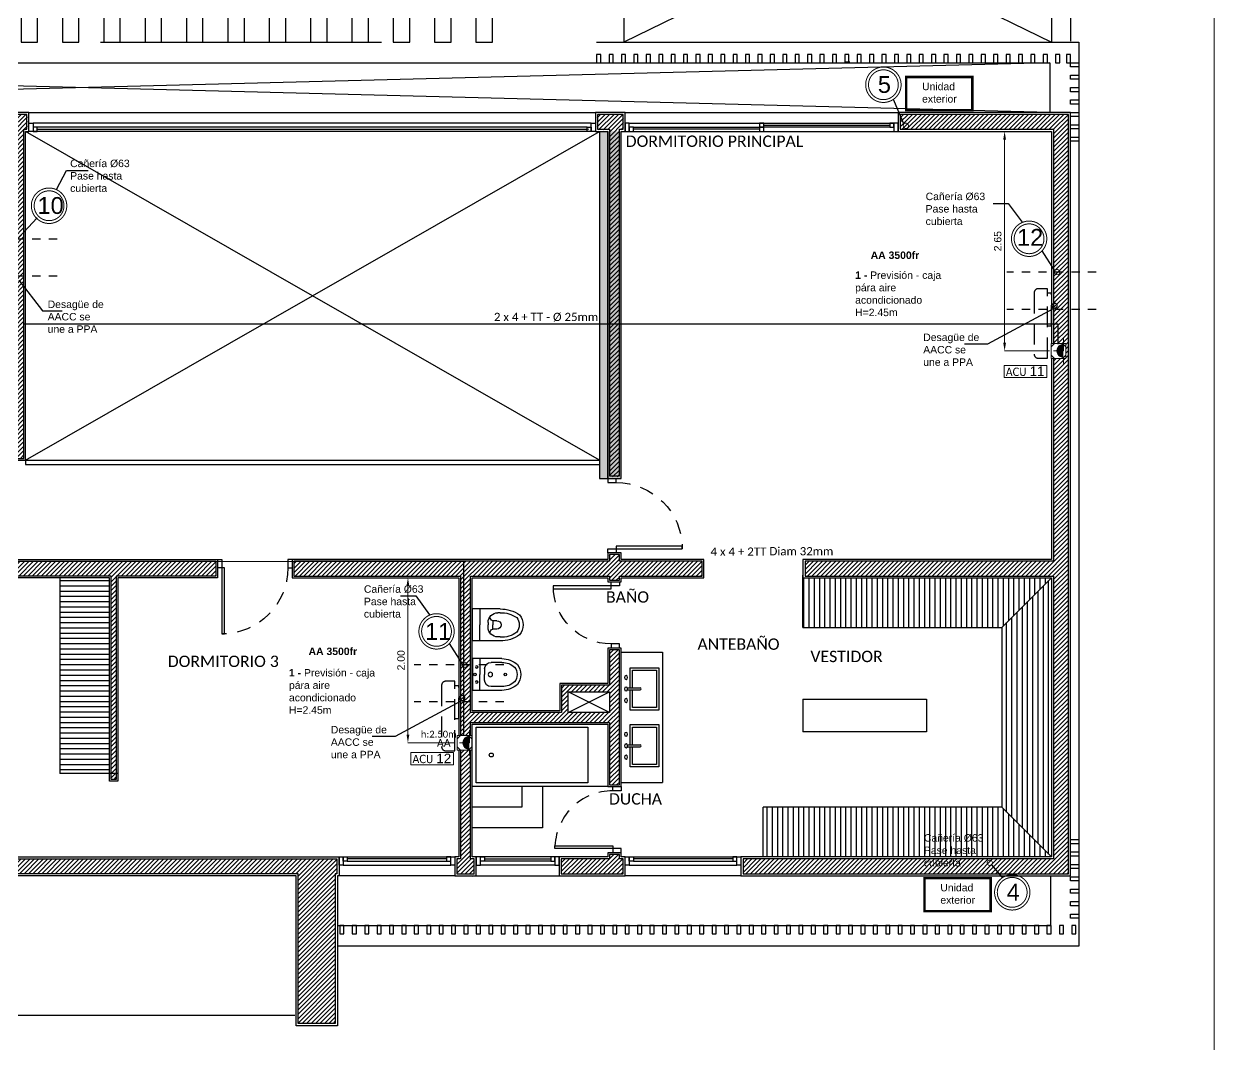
# Model space of a CAD drawing. Header units: millimetres. Extents: x 430 to 1353, y -204 to 152.
# Drawn here: x 699.71 to 714.1, y 54.38 to 66.71 of the extents above; entities that cross this region are included whole.
import ezdxf
from ezdxf.enums import TextEntityAlignment as Align

# ---------------------------------------------------------------- set-up
doc = ezdxf.new("R2010")
doc.units = ezdxf.units.MM
for name, pattern in [('DASHED', [0.3, 0.17, -0.13]), ('DASHED2', [0.375, 0.25, -0.125]), ('HIDDENX3', [0.15, 0.1, -0.05])]:
    doc.linetypes.add(name, pattern=pattern)
doc.layers.get('0').update_dxf_attribs({"color": 250})
doc.layers.get('Defpoints').update_dxf_attribs({"color": 252})
for name, color, linetype in [('AC', 252, 'DASHED2'), ('AR - Carpinteria', 252, 'Continuous'), ('AR - Equipamiento Fijo', 252, 'Continuous'), ('AR - Ht', 252, 'Continuous'), ('AR - Proyeccion', 252, 'DASHED'), ('AR - Vista 05', 252, 'Continuous'), ('AR - Vista 1', 252, 'Continuous'), ('AR - Vista 4', 252, 'Continuous'), ('AR_Vista 1', 252, 'Continuous'), ('ER-AA', 252, 'HIDDENX3'), ('I_AACC alimentaciòn', 252, 'Continuous'), ('IS - SECUNDARIO', 252, 'Continuous'), ('ND- ESPACIOS', 253, 'Continuous')]:
    doc.layers.add(name, color=color, linetype=linetype)
for name, color, linetype, lineweight in [('ND-Cotas', 252, 'Continuous', 9), ('ND-GLOBAL_Notas', 252, 'Continuous', 9), ('ND-texto', 251, 'Continuous', 15), ('ND-Texto2', 252, 'Continuous', 9), ('ND-TUE_Boca', 5, 'Continuous', 9), ('ND-TUE_cableado', 10, 'Continuous', 30), ('ND-TUE_Num', 163, 'Continuous', 9), ('T-COTAS', 252, 'Continuous', 9)]:
    doc.layers.add(name, color=color, linetype=linetype, lineweight=lineweight)
doc.styles.add('1', font='arial.ttf')
doc.styles.add('1.50 txt especificaciones', font='tahoma.ttf', dxfattribs={"height": 0.075})
doc.styles.add('ARIAL 1 100', font='arial.ttf', dxfattribs={"height": 0.15})
doc.styles.add('Cota General 1 50', font='arial.ttf')
doc.styles.add('MtXpl_Calibri', font='calibri.ttf')
doc.styles.get("Standard").update_dxf_attribs({"font": 'arial.ttf'})
doc.dimstyles.new('Copia de Cota General 1 50 ND', dxfattribs={"dimtxt": 0.09, "dimasz": 0.1, "dimexe": 0, "dimexo": 0.05, "dimgap": 0.0375, "dimtad": 1, "dimzin": 0, "dimdsep": 46, "dimtxsty": 'Cota General 1 50', "dimcen": 0.225, "dimdle": 0.1, "dimclrd": 256, "dimclre": 256, "dimclrt": 1, "dimadec": 0, "dimazin": 0, "dimtfac": 1, "dimtix": 1, "dimtmove": 2, "dimatfit": 3, "dimfxl": 1, "dimtolj": 1, "dimtzin": 0, "dimlwd": -1, "dimlwe": -1, "dimarcsym": 0})

# ---------------------------------------------------------------- blocks, each defined once
blk = doc.blocks.new('Caja estanca 10x10')
blk.add_wipeout([(-0.069, 0.069), (0.068, 0.069), (0.068, -0.068), (-0.069, -0.068)])
for p, q in [((-0.038, 0.069), (-0.069, 0.038)), ((0.037, 0.069), (0.068, 0.038)), ((-0.038, -0.068), (-0.069, -0.037)), ((0.037, -0.068), (0.068, -0.037))]:
    blk.add_line(p, q)
blk.add_lwpolyline([(-0.069, 0.069), (0.068, 0.069), (0.068, -0.068), (-0.069, -0.068)], close=True)
blk = doc.blocks.new('Toma_20_TUE')
h = blk.add_hatch(color=256)
h.dxf.hatch_style = 1
h.paths.add_polyline_path([(0, 0.109), (0, 0.03), (-0.079, 0.03, -0.414214)])
h = blk.add_hatch(color=256)
h.dxf.hatch_style = 1
h.paths.add_polyline_path([(0, 0.109), (0, 0.03), (0.079, 0.03, 0.414214)])
for p, q in [((0, 0.03), (0, 0.15)), ((-0.079, 0.03), (-0.153, 0.03)), ((0, 0.03), (0.155, 0.03))]:
    blk.add_line(p, q)
blk.add_arc((0, 0.03), 0.0794, 360, 180)
blk = doc.blocks.new('bacha')
for p, q in [((519.809, 72.68), (519.809, 72.832)), ((519.833, 72.68), (519.833, 72.832))]:
    blk.add_line(p, q)
for points in [[(519.809, 72.711), (519.565, 72.711), (519.565, 73.058), (520.076, 73.058), (520.076, 72.711), (519.833, 72.711)], [(519.809, 72.741), (519.595, 72.741), (519.595, 73.028), (520.046, 73.028), (520.046, 72.741), (519.833, 72.741)]]:
    blk.add_lwpolyline(points)
blk.add_arc((519.821, 72.831), 0.0121, 5.5464, 174.4536)
at = {"extrusion": (0, 0, -1)}
for centre in [(519.683, 72.661), (519.821, 72.661), (519.959, 72.661)]:
    blk.add_ellipse(centre, major_axis=(0.0235, 0), ratio=0.85, start_param=3.141593, end_param=9.424778, dxfattribs=at)
blk = doc.blocks.new('INOD3-VS')
for p, q in [((-0.19, 0), (0.19, 0)), ((-0.19, -0.334), (-0.19, 0)), ((0.19, -0.334), (0.19, 0)), ((-0.19, -0.09), (0, -0.09)), ((0.19, -0.09), (0, -0.09)), ((-0.05, -0.297), (-0.05, -0.247)), ((-0.05, -0.247), (0, -0.247)), ((-0.028, -0.19), (0, -0.19)), ((0.028, -0.19), (0, -0.19)), ((0.05, -0.247), (0, -0.247)), ((0.05, -0.297), (0.05, -0.247)), ((-0.145, -0.334), (-0.145, -0.307)), ((0.145, -0.334), (0.145, -0.307))]:
    blk.add_line(p, q)
for centre, radius, start, end in [((-0.028, -0.307), 0.117, 90, 180), ((-0.095, -0.259), 0.0464, 14.8851, 92.9268), ((0.028, -0.307), 0.117, 0, 90), ((0.095, -0.259), 0.0464, 87.0732, 165.1149), ((0.195, -0.344), 0.385, 178.5208, 215.4085), ((0.198, -0.345), 0.343, 178.2465, 213.5506), ((0, -0.297), 0.05, 180, 270), ((0, -0.297), 0.05, 270, 0), ((-0.127, -0.365), 0.274, 321.8101, 6.3928), ((-0.192, -0.345), 0.383, 324.4734, 1.5973), ((0, -0.419), 0.19, 231.2469, 270), ((0, -0.419), 0.145, 232.619, 270), ((0, -0.419), 0.145, 270, 307.381), ((0, -0.419), 0.19, 270, 308.7531)]:
    blk.add_arc(centre, radius, start, end)
blk = doc.blocks.new('*U492')
blk.add_lwpolyline([(0.05, 0.1), (0.05, 0.8), (0.083, 0.8), (0.083, 0.1)], close=True)
for points in [[(0, 0), (0.05, 0), (0.05, 0.1), (0, 0.1)], [(0.8, 0), (0.75, 0), (0.75, 0.1), (0.8, 0.1)]]:
    blk.add_lwpolyline(points)
at = {"color": 8, "linetype": 'DASHED'}
blk.add_arc((0.05, 0.1), 0.7, 360, 90, dxfattribs=at)
blk = doc.blocks.new('BIDE2-VS')
for p, q in [((-0.19, 0), (0.19, 0)), ((-0.19, -0.354), (-0.19, 0)), ((0.19, -0.354), (0.19, 0)), ((-0.19, -0.09), (0, -0.09)), ((0.19, -0.09), (0, -0.09)), ((-0.145, -0.354), (-0.145, -0.224)), ((-0.067, -0.146), (0, -0.146)), ((0.067, -0.146), (0, -0.146)), ((0.145, -0.354), (0.145, -0.224)), ((-0.145, -0.354), (-0.145, -0.327))]:
    blk.add_line(p, q)
for centre, radius in [((-0.09, -0.052), 0.015), ((0.09, -0.052), 0.015), ((0, -0.215), 0.026)]:
    blk.add_circle(centre, radius)
for centre, radius, start, end in [((0, -0.03), 0.015, 90, 270), ((0, -0.03), 0.015, 270, 90), ((-0.067, -0.224), 0.0781, 90, 180), ((0.067, -0.224), 0.0781, 0, 90), ((0.084, -0.354), 0.274, 180, 222.2256), ((0.084, -0.354), 0.229, 180, 221.3159), ((0, -0.393), 0.015, 90, 270), ((0, -0.393), 0.015, 270, 90), ((-0.084, -0.354), 0.229, 318.6841, 0), ((-0.084, -0.354), 0.274, 317.7744, 0), ((0, -0.39), 0.19, 231.2469, 270), ((0, -0.39), 0.145, 232.619, 270), ((0, -0.39), 0.145, 270, 307.381), ((0, -0.39), 0.19, 270, 308.7531)]:
    blk.add_arc(centre, radius, start, end)
blk = doc.blocks.new('*U491')
blk.add_lwpolyline([(0.05, 0.1), (0.05, 0.9), (0.083, 0.9), (0.083, 0.1)], close=True)
for points in [[(0, 0), (0.05, 0), (0.05, 0.1), (0, 0.1)], [(0.9, 0), (0.85, 0), (0.85, 0.1), (0.9, 0.1)]]:
    blk.add_lwpolyline(points)
at = {"color": 8, "linetype": 'DASHED'}
blk.add_arc((0.05, 0.1), 0.8, 360, 90, dxfattribs=at)
blk = doc.blocks.new('*U295')
at = {"color": 8}
blk.add_line((1.3, 0.025), (0.1, 0.025), dxfattribs=at)
at = {"layer": 'AR - Carpinteria'}
for p, q in [((0.05, 0.1), (1.35, 0.1)), ((0.05, 0), (1.35, 0)), ((0.1, 0.05), (1.3, 0.05))]:
    blk.add_line(p, q, dxfattribs=at)
for points in [[(0, 0), (0.05, 0), (0.05, 0.1), (0, 0.1)], [(0.05, 0), (0.1, 0), (0.1, 0.05), (0.05, 0.05)], [(1.35, 0), (1.3, 0), (1.3, 0.05), (1.35, 0.05)], [(1.35, 0), (1.4, 0), (1.4, 0.1), (1.35, 0.1)]]:
    blk.add_lwpolyline(points, close=True, dxfattribs=at)
blk = doc.blocks.new('*U494')
at = {"color": 8}
for p, q in [((1.625, 0.025), (0.1, 0.025)), ((1.675, 0.075), (3.2, 0.075))]:
    blk.add_line(p, q, dxfattribs=at)
at = {"layer": 'AR - Carpinteria'}
for p, q in [((0.05, 0.1), (3.25, 0.1)), ((0.05, 0), (3.25, 0)), ((0.1, 0.05), (1.625, 0.05)), ((3.2, 0.05), (1.675, 0.05))]:
    blk.add_line(p, q, dxfattribs=at)
for points in [[(0, 0), (0.05, 0), (0.05, 0.1), (0, 0.1)], [(0.05, 0), (0.1, 0), (0.1, 0.05), (0.05, 0.05)], [(1.675, 0.1), (1.625, 0.1), (1.625, 0.05), (1.675, 0.05)], [(1.625, 0), (1.675, 0), (1.675, 0.05), (1.625, 0.05)], [(3.25, 0.1), (3.2, 0.1), (3.2, 0.05), (3.25, 0.05)], [(3.25, 0), (3.3, 0), (3.3, 0.1), (3.25, 0.1)]]:
    blk.add_lwpolyline(points, close=True, dxfattribs=at)
blk = doc.blocks.new('*U496')
at = {"color": 8}
blk.add_line((0.9, 0.025), (0.1, 0.025), dxfattribs=at)
at = {"layer": 'AR - Carpinteria'}
for p, q in [((0.05, 0.1), (0.95, 0.1)), ((0.05, 0), (0.95, 0)), ((0.1, 0.05), (0.9, 0.05))]:
    blk.add_line(p, q, dxfattribs=at)
for points in [[(0, 0), (0.05, 0), (0.05, 0.1), (0, 0.1)], [(0.05, 0), (0.1, 0), (0.1, 0.05), (0.05, 0.05)], [(0.95, 0), (0.9, 0), (0.9, 0.05), (0.95, 0.05)], [(0.95, 0), (1, 0), (1, 0.1), (0.95, 0.1)]]:
    blk.add_lwpolyline(points, close=True, dxfattribs=at)
blk = doc.blocks.new('planta alta')
at = {"layer": 'AR - Equipamiento Fijo', "transparency": 33554585}
h = blk.add_hatch(dxfattribs=at)
h.set_pattern_fill('ANSI31', color=256, scale=0.02, angle=315)
h.set_pattern_definition([(0, (-553.808214, -51.777135), (1e-17, 0.0635), [])])
h.paths.add_polyline_path([(10.52, 10.805), (9.92, 10.805), (9.92, 7.43), (10.52, 7.43)])
h.paths.add_polyline_path([(12.01, 10.805), (11.41, 10.805), (11.41, 8.44), (12.01, 8.44)])
at = {"layer": 'AR - Equipamiento Fijo', "linetype": 'ByBlock', "transparency": 33554585}
h = blk.add_hatch(dxfattribs=at)
h.set_pattern_fill('ANSI31,_O', color=256, scale=0.02, angle=45)
h.set_pattern_definition([(90, (-553.808214, -51.777135), (-0.0635, 0), [])])
h.paths.add_polyline_path([(22.8, 10.205), (23.4, 10.805), (20.395, 10.805), (20.395, 10.205)])
h.paths.add_polyline_path([(19.915, 8.03), (19.915, 7.44), (23.4, 7.43), (22.8, 8.03)])
h = blk.add_hatch(dxfattribs=at)
h.set_pattern_fill('ANSI31,_O', color=256, scale=0.02, angle=45)
h.set_pattern_definition([(90, (-643.2418, -51.777135), (-0.0635, 0), [])])
h.paths.add_polyline_path([(23.4, 10.805), (22.8, 10.205), (22.8, 8.03), (23.4, 7.43)])
at = {"layer": 'AR - Ht', "transparency": 33554511}
h = blk.add_hatch(color=256, dxfattribs=at)
h.dxf.hatch_style = 1
h.paths.add_polyline_path([(18.195, 15.97), (18.195, 16.2), (17.935, 16.2), (17.935, 15.97), (17.935, 12.005), (18.035, 12.005), (18.195, 12.005)])
at = {"layer": 'AR - Carpinteria'}
for p, q in [((11.035, 16.43), (17.895, 16.43)), ((18.24, 16.43), (21.545, 16.43)), ((17.835, 16.3), (11.085, 16.3)), ((17.835, 16.2), (11.095, 16.2)), ((17.785, 16.25), (11.135, 16.25)), ((18.055, 9.175), (17.555, 9.425)), ((17.555, 9.175), (18.055, 9.425)), ((16.185, 7.2), (14.765, 7.2)), ((16.445, 7.2), (17.445, 7.2)), ((19.645, 7.2), (18.245, 7.2))]:
    blk.add_line(p, q, dxfattribs=at)
for points in [[(11.085, 16.2), (11.035, 16.2), (11.035, 16.3), (11.085, 16.3)], [(17.885, 16.2), (17.835, 16.2), (17.835, 16.3), (17.885, 16.3)], [(11.085, 16.2), (11.135, 16.2), (11.135, 16.25), (11.085, 16.25)], [(17.835, 16.2), (17.785, 16.2), (17.785, 16.25), (17.835, 16.25)]]:
    blk.add_lwpolyline(points, close=True, dxfattribs=at)
at = {"layer": 'AR - Equipamiento Fijo'}
for p, q in [((11.41, 10.805), (11.41, 8.44)), ((18.195, 9.905), (18.695, 9.905)), ((18.695, 9.905), (18.695, 8.33)), ((12.11, 8.44), (11.41, 8.44)), ((18.195, 8.33), (18.695, 8.33))]:
    blk.add_line(p, q, dxfattribs=at)
at = {"layer": 'AR - Equipamiento Fijo', "linetype": 'ByBlock'}
for p, q in [((20.395, 10.205), (20.395, 10.835)), ((22.8, 10.205), (23.4, 10.805)), ((19.915, 7.43), (19.915, 8.03)), ((22.8, 8.03), (23.4, 7.43))]:
    blk.add_line(p, q, dxfattribs=at)
at = {"layer": 'AR - Equipamiento Fijo', "linetype": 'ByBlock', "transparency": 33554585}
blk.add_line((20.395, 9.335), (20.395, 8.94), dxfattribs=at)
at = {"layer": 'AR - Equipamiento Fijo', "linetype": 'ByBlock'}
blk.add_lwpolyline([(20.395, 10.205), (22.8, 10.205), (22.8, 8.03), (19.915, 8.03)], dxfattribs=at)
at = {"layer": 'AR - Equipamiento Fijo', "linetype": 'ByBlock', "transparency": 33554585}
blk.add_lwpolyline([(20.395, 9.335), (21.89, 9.335), (21.89, 8.94), (20.395, 8.94)], dxfattribs=at)
at = {"layer": 'AR - Equipamiento Fijo'}
blk.add_circle((16.626, 8.662), 0.0237, dxfattribs=at)
at = {"layer": 'AR - Proyeccion', "ltscale": 20}
blk.add_lwpolyline([(14.25, 5.515), (-0.1, 5.515), (-0.1, 17.28), (23.73, 17.28), (23.73, 6.35), (14.765, 6.35)], dxfattribs=at)
at = {"layer": 'AR - Vista 05'}
for p, q in [((12.11, 10.805), (12.11, 8.44)), ((18.035, 8.28), (16.395, 8.28))]:
    blk.add_line(p, q, dxfattribs=at)
for points in [[(10.995, 16.2), (11.035, 16.2), (11.035, 16.43), (10.78, 16.43), (10.78, 16.2), (10.835, 16.2), (10.835, 12.445), (8.29, 12.445), (8.29, 12.225), (10.995, 12.225)], [(20.395, 10.805), (23.4, 10.805), (23.4, 7.43), (19.645, 7.43), (19.645, 7.2), (23.63, 7.2), (23.63, 16.43), (21.545, 16.43), (21.545, 16.2), (23.4, 16.2), (23.4, 11.025), (20.395, 11.025)], [(16.445, 8.997), (17.795, 8.997), (17.795, 8.327), (16.445, 8.327)], [(17.445, 7.2), (18.245, 7.2), (18.245, 7.43), (18.195, 7.43), (18.195, 7.48), (18.035, 7.48), (18.035, 7.43), (17.445, 7.43)]]:
    blk.add_lwpolyline(points, close=True, dxfattribs=at)
for points in [[(18.195, 12.111), (18.195, 16.2), (18.245, 16.2), (18.245, 16.43), (17.885, 16.43), (17.885, 16.2), (18.035, 16.2), (18.035, 12.005), (18.195, 12.005), (18.195, 12.115)], [(18.195, 11.025), (18.195, 11.105), (18.035, 11.105), (18.035, 11.025), (14.217, 11.025), (14.217, 10.805), (16.235, 10.805), (16.235, 7.43), (16.185, 7.43), (16.185, 7.2), (16.445, 7.2), (16.445, 7.43), (16.395, 7.43), (16.395, 9.035), (18.035, 9.035), (18.035, 8.28), (18.195, 8.28), (18.195, 9.955), (18.035, 9.955), (18.035, 9.525), (17.454, 9.525), (17.454, 9.195), (16.395, 9.195), (16.395, 10.805), (18.035, 10.805), (18.035, 10.755), (18.195, 10.755), (18.195, 10.805), (19.195, 10.805), (19.195, 11.025), (18.195, 11.025)], [(14.265, 7.2), (9.7, 7.2), (9.7, 7.43), (9.76, 7.43), (9.76, 11.025), (11.378, 11.025), (13.317, 11.025), (13.317, 10.805), (12.11, 10.805), (12.11, 8.347), (12.01, 8.347), (12.01, 10.805), (10.588, 10.805), (9.92, 10.805), (9.92, 7.43), (14.785, 7.43), (14.785, 7.2), (14.765, 7.2), (14.765, 5.39), (14.265, 5.39), (14.265, 7.2)], [(16.995, 8.28), (16.995, 8.03), (16.395, 8.03)], [(17.245, 8.28), (17.245, 7.78), (16.395, 7.78)]]:
    blk.add_lwpolyline(points, dxfattribs=at)
at = {"layer": 'AR - Vista 1'}
for p, q in [((18.23, 19.8), (18.23, 17.28)), ((19.15, 17.13), (19.1, 17.13)), ((19.1, 17.13), (19.1, 17.03)), ((19.15, 17.03), (19.15, 17.13)), ((20.95, 17.13), (20.9, 17.13)), ((20.9, 17.13), (20.9, 17.03)), ((20.95, 17.03), (20.95, 17.13)), ((22.75, 17.13), (22.7, 17.13)), ((22.7, 17.13), (22.7, 17.03)), ((22.75, 17.03), (22.75, 17.13)), ((23.05, 17.13), (23, 17.13)), ((23, 17.13), (23, 17.03)), ((23.05, 17.03), (23.05, 17.13)), ((23.58, 17.13), (23.58, 17.03)), ((19.11, 17.03), (19.16, 17.03)), ((20.91, 17.04), (20.96, 17.04)), ((17.495, 6.6), (17.495, 6.5)), ((17.545, 6.5), (17.545, 6.6)), ((19.295, 6.6), (19.295, 6.5)), ((19.345, 6.5), (19.345, 6.6)), ((21.095, 6.6), (21.095, 6.5)), ((21.145, 6.5), (21.145, 6.6)), ((22.895, 6.6), (22.895, 6.5)), ((22.945, 6.5), (22.945, 6.6)), ((23.195, 6.6), (23.195, 6.5)), ((23.245, 6.5), (23.245, 6.6))]:
    blk.add_line(p, q, dxfattribs=at)
for points in [[(18.23, 17.28), (23.73, 17.28), (23.73, 6.35), (14.765, 6.35)], [(0.15, 16.43), (0.15, 17.03), (23.38, 17.03), (23.38, 16.43)], [(14.765, 6.6), (23.39, 6.6), (23.39, 7.2)]]:
    blk.add_lwpolyline(points, dxfattribs=at)
for points in [[(17.95, 17.13), (17.9, 17.13), (17.9, 17.03), (17.95, 17.03)], [(18.1, 17.13), (18.05, 17.13), (18.05, 17.03), (18.1, 17.03)], [(18.25, 17.13), (18.2, 17.13), (18.2, 17.03), (18.25, 17.03)], [(18.4, 17.13), (18.35, 17.13), (18.35, 17.03), (18.4, 17.03)], [(18.55, 17.13), (18.5, 17.13), (18.5, 17.03), (18.55, 17.03)], [(18.7, 17.13), (18.65, 17.13), (18.65, 17.03), (18.7, 17.03)], [(18.85, 17.13), (18.8, 17.13), (18.8, 17.03), (18.85, 17.03)], [(19, 17.13), (18.95, 17.13), (18.95, 17.03), (19, 17.03)], [(19.3, 17.13), (19.25, 17.13), (19.25, 17.03), (19.3, 17.03)], [(19.45, 17.13), (19.4, 17.13), (19.4, 17.03), (19.45, 17.03)], [(19.6, 17.13), (19.55, 17.13), (19.55, 17.03), (19.6, 17.03)], [(19.75, 17.13), (19.7, 17.13), (19.7, 17.03), (19.75, 17.03)], [(19.9, 17.13), (19.85, 17.13), (19.85, 17.03), (19.9, 17.03)], [(20.05, 17.13), (20, 17.13), (20, 17.03), (20.05, 17.03)], [(20.2, 17.13), (20.15, 17.13), (20.15, 17.03), (20.2, 17.03)], [(20.35, 17.13), (20.3, 17.13), (20.3, 17.03), (20.35, 17.03)], [(20.5, 17.13), (20.45, 17.13), (20.45, 17.03), (20.5, 17.03)], [(20.65, 17.13), (20.6, 17.13), (20.6, 17.03), (20.65, 17.03)], [(20.8, 17.13), (20.75, 17.13), (20.75, 17.03), (20.8, 17.03)], [(20.95, 17.13), (20.9, 17.13), (20.9, 17.03), (20.95, 17.03)], [(21.1, 17.13), (21.05, 17.13), (21.05, 17.03), (21.1, 17.03)], [(21.25, 17.13), (21.2, 17.13), (21.2, 17.03), (21.25, 17.03)], [(21.4, 17.13), (21.35, 17.13), (21.35, 17.03), (21.4, 17.03)], [(21.55, 17.13), (21.5, 17.13), (21.5, 17.03), (21.55, 17.03)], [(21.7, 17.13), (21.65, 17.13), (21.65, 17.03), (21.7, 17.03)], [(21.85, 17.13), (21.8, 17.13), (21.8, 17.03), (21.85, 17.03)], [(22, 17.13), (21.95, 17.13), (21.95, 17.03), (22, 17.03)], [(22.15, 17.13), (22.1, 17.13), (22.1, 17.03), (22.15, 17.03)], [(22.3, 17.13), (22.25, 17.13), (22.25, 17.03), (22.3, 17.03)], [(22.45, 17.13), (22.4, 17.13), (22.4, 17.03), (22.45, 17.03)], [(22.6, 17.13), (22.55, 17.13), (22.55, 17.03), (22.6, 17.03)], [(22.75, 17.13), (22.7, 17.13), (22.7, 17.03), (22.75, 17.03)], [(22.9, 17.13), (22.85, 17.13), (22.85, 17.03), (22.9, 17.03)], [(23.05, 17.13), (23, 17.13), (23, 17.03), (23.05, 17.03)], [(23.2, 17.13), (23.15, 17.13), (23.15, 17.03), (23.2, 17.03)], [(23.35, 17.13), (23.3, 17.13), (23.3, 17.03), (23.35, 17.03)], [(23.5, 17.13), (23.45, 17.13), (23.45, 17.03), (23.5, 17.03)], [(23.63, 17.13), (23.58, 17.13), (23.58, 17.03), (23.63, 17.03)], [(23.63, 16.98), (23.63, 17.03), (23.73, 17.03), (23.73, 16.98)], [(23.63, 16.83), (23.63, 16.88), (23.73, 16.88), (23.73, 16.83)], [(23.63, 16.68), (23.63, 16.73), (23.73, 16.73), (23.73, 16.68)], [(23.63, 16.53), (23.63, 16.58), (23.73, 16.58), (23.73, 16.53)], [(23.63, 16.38), (23.63, 16.43), (23.73, 16.43), (23.73, 16.38)], [(23.63, 16.23), (23.63, 16.28), (23.73, 16.28), (23.73, 16.23)], [(23.63, 16.08), (23.63, 16.13), (23.73, 16.13), (23.73, 16.08)], [(23.63, 7.59), (23.63, 7.64), (23.73, 7.64), (23.73, 7.59)], [(23.63, 7.44), (23.63, 7.49), (23.73, 7.49), (23.73, 7.44)], [(23.63, 7.29), (23.63, 7.34), (23.73, 7.34), (23.73, 7.29)], [(23.63, 7.14), (23.63, 7.19), (23.73, 7.19), (23.73, 7.14)], [(23.63, 6.99), (23.63, 7.04), (23.73, 7.04), (23.73, 6.99)], [(23.63, 6.84), (23.63, 6.89), (23.73, 6.89), (23.73, 6.84)], [(23.63, 6.69), (23.63, 6.74), (23.73, 6.74), (23.73, 6.69)], [(14.845, 6.6), (14.795, 6.6), (14.795, 6.5), (14.845, 6.5)], [(14.995, 6.6), (14.945, 6.6), (14.945, 6.5), (14.995, 6.5)], [(15.145, 6.6), (15.095, 6.6), (15.095, 6.5), (15.145, 6.5)], [(15.295, 6.6), (15.245, 6.6), (15.245, 6.5), (15.295, 6.5)], [(15.445, 6.6), (15.395, 6.6), (15.395, 6.5), (15.445, 6.5)], [(15.595, 6.6), (15.545, 6.6), (15.545, 6.5), (15.595, 6.5)], [(15.745, 6.6), (15.695, 6.6), (15.695, 6.5), (15.745, 6.5)], [(15.895, 6.6), (15.845, 6.6), (15.845, 6.5), (15.895, 6.5)], [(16.045, 6.6), (15.995, 6.6), (15.995, 6.5), (16.045, 6.5)], [(16.195, 6.6), (16.145, 6.6), (16.145, 6.5), (16.195, 6.5)], [(16.345, 6.6), (16.295, 6.6), (16.295, 6.5), (16.345, 6.5)], [(16.495, 6.6), (16.445, 6.6), (16.445, 6.5), (16.495, 6.5)], [(16.645, 6.6), (16.595, 6.6), (16.595, 6.5), (16.645, 6.5)], [(16.795, 6.6), (16.745, 6.6), (16.745, 6.5), (16.795, 6.5)], [(16.945, 6.6), (16.895, 6.6), (16.895, 6.5), (16.945, 6.5)], [(17.095, 6.6), (17.045, 6.6), (17.045, 6.5), (17.095, 6.5)], [(17.245, 6.6), (17.195, 6.6), (17.195, 6.5), (17.245, 6.5)], [(17.395, 6.6), (17.345, 6.6), (17.345, 6.5), (17.395, 6.5)], [(17.545, 6.6), (17.495, 6.6), (17.495, 6.5), (17.545, 6.5)], [(17.695, 6.6), (17.645, 6.6), (17.645, 6.5), (17.695, 6.5)], [(17.845, 6.6), (17.795, 6.6), (17.795, 6.5), (17.845, 6.5)], [(17.995, 6.6), (17.945, 6.6), (17.945, 6.5), (17.995, 6.5)], [(18.145, 6.6), (18.095, 6.6), (18.095, 6.5), (18.145, 6.5)], [(18.295, 6.6), (18.245, 6.6), (18.245, 6.5), (18.295, 6.5)], [(18.445, 6.6), (18.395, 6.6), (18.395, 6.5), (18.445, 6.5)], [(18.595, 6.6), (18.545, 6.6), (18.545, 6.5), (18.595, 6.5)], [(18.745, 6.6), (18.695, 6.6), (18.695, 6.5), (18.745, 6.5)], [(18.895, 6.6), (18.845, 6.6), (18.845, 6.5), (18.895, 6.5)], [(19.045, 6.6), (18.995, 6.6), (18.995, 6.5), (19.045, 6.5)], [(19.195, 6.6), (19.145, 6.6), (19.145, 6.5), (19.195, 6.5)], [(19.345, 6.6), (19.295, 6.6), (19.295, 6.5), (19.345, 6.5)], [(19.495, 6.6), (19.445, 6.6), (19.445, 6.5), (19.495, 6.5)], [(19.645, 6.6), (19.595, 6.6), (19.595, 6.5), (19.645, 6.5)], [(19.795, 6.6), (19.745, 6.6), (19.745, 6.5), (19.795, 6.5)], [(19.945, 6.6), (19.895, 6.6), (19.895, 6.5), (19.945, 6.5)], [(20.095, 6.6), (20.045, 6.6), (20.045, 6.5), (20.095, 6.5)], [(20.245, 6.6), (20.195, 6.6), (20.195, 6.5), (20.245, 6.5)], [(20.395, 6.6), (20.345, 6.6), (20.345, 6.5), (20.395, 6.5)], [(20.545, 6.6), (20.495, 6.6), (20.495, 6.5), (20.545, 6.5)], [(20.695, 6.6), (20.645, 6.6), (20.645, 6.5), (20.695, 6.5)], [(20.845, 6.6), (20.795, 6.6), (20.795, 6.5), (20.845, 6.5)], [(20.995, 6.6), (20.945, 6.6), (20.945, 6.5), (20.995, 6.5)], [(21.145, 6.6), (21.095, 6.6), (21.095, 6.5), (21.145, 6.5)], [(21.295, 6.6), (21.245, 6.6), (21.245, 6.5), (21.295, 6.5)], [(21.445, 6.6), (21.395, 6.6), (21.395, 6.5), (21.445, 6.5)], [(21.595, 6.6), (21.545, 6.6), (21.545, 6.5), (21.595, 6.5)], [(21.745, 6.6), (21.695, 6.6), (21.695, 6.5), (21.745, 6.5)], [(21.895, 6.6), (21.845, 6.6), (21.845, 6.5), (21.895, 6.5)], [(22.045, 6.6), (21.995, 6.6), (21.995, 6.5), (22.045, 6.5)], [(22.195, 6.6), (22.145, 6.6), (22.145, 6.5), (22.195, 6.5)], [(22.345, 6.6), (22.295, 6.6), (22.295, 6.5), (22.345, 6.5)], [(22.495, 6.6), (22.445, 6.6), (22.445, 6.5), (22.495, 6.5)], [(22.645, 6.6), (22.595, 6.6), (22.595, 6.5), (22.645, 6.5)], [(22.795, 6.6), (22.745, 6.6), (22.745, 6.5), (22.795, 6.5)], [(22.945, 6.6), (22.895, 6.6), (22.895, 6.5), (22.945, 6.5)], [(23.095, 6.6), (23.045, 6.6), (23.045, 6.5), (23.095, 6.5)], [(23.245, 6.6), (23.195, 6.6), (23.195, 6.5), (23.245, 6.5)], [(23.395, 6.6), (23.345, 6.6), (23.345, 6.5), (23.395, 6.5)], [(23.545, 6.6), (23.495, 6.6), (23.495, 6.5), (23.545, 6.5)], [(23.695, 6.6), (23.645, 6.6), (23.645, 6.5), (23.695, 6.5)]]:
    blk.add_lwpolyline(points, close=True, dxfattribs=at)
at = {"layer": 'AR - Vista 4'}
for p, q in [((16.395, 7.44), (16.395, 7.44)), ((16.395, 7.19), (16.395, 7.19))]:
    blk.add_line(p, q, dxfattribs=at)
for points in [[(10.975, 16.225), (11.01, 16.225), (11.01, 16.405), (10.805, 16.405), (10.805, 16.225), (10.855, 16.225), (10.855, 12.425), (8.31, 12.425), (8.31, 12.245), (10.975, 12.245)], [(18.175, 12.115), (18.175, 16.225), (18.22, 16.225), (18.22, 16.405), (17.91, 16.405), (17.91, 16.225), (18.055, 16.225), (18.055, 12.035), (18.175, 12.035)], [(20.42, 10.825), (23.425, 10.825), (23.425, 7.405), (19.67, 7.405), (19.67, 7.225), (23.605, 7.225), (23.605, 16.405), (21.57, 16.405), (21.57, 16.225), (23.425, 16.225), (23.425, 11.005), (20.42, 11.005)], [(18.175, 11.005), (18.175, 11.085), (18.055, 11.085), (18.055, 11.005), (14.237, 11.005), (14.237, 10.825), (16.255, 10.825), (16.255, 7.405), (16.21, 7.405), (16.21, 7.225), (16.42, 7.225), (16.42, 7.405), (16.375, 7.405), (16.375, 9.055), (18.055, 9.055), (18.055, 8.3), (18.175, 8.3), (18.175, 9.935), (18.055, 9.935), (18.055, 9.505), (17.474, 9.505), (17.474, 9.175), (16.375, 9.175), (16.375, 10.825), (18.055, 10.825), (18.055, 10.775), (18.175, 10.775), (18.175, 10.825), (19.175, 10.825), (19.175, 11.005)], [(14.29, 7.225), (9.726, 7.225), (9.726, 7.405), (9.78, 7.405), (9.78, 11.005), (11.378, 11.005), (13.297, 11.005), (13.297, 10.825), (12.09, 10.825), (12.09, 8.367), (12.03, 8.367), (12.03, 10.825), (9.9, 10.825), (9.9, 7.405), (14.76, 7.405), (14.76, 7.225), (14.74, 7.225), (14.74, 5.415), (14.29, 5.415)], [(18.055, 9.425), (18.055, 9.175), (17.555, 9.175), (17.555, 9.425)], [(17.47, 7.225), (18.22, 7.225), (18.22, 7.405), (18.175, 7.405), (18.175, 7.46), (18.055, 7.46), (18.055, 7.405), (17.47, 7.405)]]:
    blk.add_lwpolyline(points, close=True, dxfattribs=at)
blk.add_lwpolyline([(17.935, 16.2), (17.935, 12.005), (18.035, 12.005), (18.035, 16.2)], dxfattribs=at)
at = {"layer": 'AR_Vista 1'}
for p, q in [((18.23, 19.8), (23.4, 17.28)), ((23.4, 19.8), (18.23, 17.28)), ((0.15, 17.03), (23.38, 16.431)), ((23.38, 17.03), (0.15, 16.43)), ((17.935, 12.225), (10.995, 16.2)), ((10.995, 12.225), (17.935, 16.2)), ((10.995, 12.225), (17.935, 12.225)), ((10.995, 12.225), (10.995, 12.175)), ((10.995, 12.175), (17.935, 12.175))]:
    blk.add_line(p, q, dxfattribs=at)
for points in [[(10.94, 19.8), (10.94, 17.28), (11.14, 17.28), (11.14, 19.8), (10.94, 19.8)], [(11.44, 19.8), (11.44, 17.28), (11.64, 17.28), (11.64, 19.8), (11.44, 19.8)], [(11.94, 19.8), (11.94, 17.28), (12.14, 17.28), (12.14, 19.8), (11.94, 19.8)], [(12.44, 19.8), (12.44, 17.28), (12.64, 17.28), (12.64, 19.8), (12.44, 19.8)], [(12.94, 19.8), (12.94, 17.28), (13.14, 17.28), (13.14, 19.8), (12.94, 19.8)], [(13.44, 19.8), (13.44, 17.28), (13.64, 17.28), (13.64, 19.8), (13.44, 19.8)], [(13.94, 19.8), (13.94, 17.28), (14.14, 17.28), (14.14, 19.8), (13.94, 19.8)], [(14.44, 19.8), (14.44, 17.28), (14.64, 17.28), (14.64, 19.8), (14.44, 19.8)], [(14.94, 19.8), (14.94, 17.28), (15.14, 17.28), (15.14, 19.8), (14.94, 19.8)], [(15.44, 19.8), (15.44, 17.28), (15.64, 17.28), (15.64, 19.8), (15.44, 19.8)], [(15.94, 19.8), (15.94, 17.28), (16.14, 17.28), (16.14, 19.8), (15.94, 19.8)], [(16.44, 19.8), (16.44, 17.28), (16.64, 17.28), (16.64, 19.8), (16.44, 19.8)], [(23.4, 19.8), (23.4, 17.28)], [(23.63, 19.8), (23.63, 17.29)]]:
    blk.add_lwpolyline(points, dxfattribs=at)
at = {"layer": 'AR - Carpinteria'}
blk.add_blockref('*U494', (18.245, 16.2), dxfattribs=at)
for name, p, xscale, rotation in [('*U491', (18.035, 11.105), -1, 270), ('*U491', (13.317, 11.025), -1, 180), ('*U492', (18.175, 10.755), -1.000000000000011, 90), ('*U295', (14.785, 7.43), -1, 180), ('*U295', (18.245, 7.43), -1, 180)]:
    blk.add_blockref(name, p, dxfattribs=dict(at, xscale=xscale, rotation=rotation))
for name, p, rotation in [('*U492', (18.195, 7.48), 90), ('*U496', (17.445, 7.43), 180)]:
    blk.add_blockref(name, p, dxfattribs=dict(at, rotation=rotation))
at = {"layer": 'AR - Equipamiento Fijo', "xscale": -1.010000000000029, "yscale": 1.010000000000029, "zscale": 1.010000000000011, "rotation": 90}
for name, p in [('INOD3-VS', (16.395, 10.235)), ('BIDE2-VS', (16.398, 9.635))]:
    blk.add_blockref(name, p, dxfattribs=at)
at = {"layer": 'AR - Equipamiento Fijo', "rotation": 270}
for p in [(-54.406, 529.281), (-54.406, 528.595)]:
    blk.add_blockref('bacha', p, dxfattribs=at)
blk = doc.blocks.new('AIRE ACONDICIONADO')
for p, q in [((-277.54, 364.686), (-277.54, 364.286)), ((-277.49, 364.686), (-277.54, 364.686)), ((-277.49, 364.286), (-277.54, 364.286))]:
    blk.add_line(p, q)
blk.add_lwpolyline([(-277.33, 365.026, 0.414214), (-277.38, 365.076), (-277.49, 365.076), (-277.49, 364.236), (-277.38, 364.236, 0.414214), (-277.33, 364.286)], format="xyb", close=True)
blk = doc.blocks.new('ACU')
at = {"ltscale": 0.5}
blk.add_wipeout([(0, 0.001), (0.517, 0.001), (0.517, 0.15), (0, 0.15)], dxfattribs=at)
blk.add_lwpolyline([(0, 0.001), (0.517, 0.001), (0.517, 0.15), (0, 0.15)], close=True, dxfattribs=at)
at = {"ltscale": 0.5, "insert": (0.02, 0.02), "char_height": 0.1, "attachment_point": 7, "style": '1.50 txt especificaciones'}
blk.add_mtext_dynamic_manual_height_columns('ACU', width=0.22176, gutter_width=0.278, heights=[0], dxfattribs=at)
at = {"ltscale": 0.5, "style": '1'}
blk.add_attdef('00', text='', height=0.115, dxfattribs=at).set_placement((0.308, 0.021), (0.487, 0.021), align=Align.ALIGNED)
blk = doc.blocks.new('*D571')
at = {"layer": 'Defpoints', "color": 0, "transparency": 16777216}
for p in [(711.57, 65.412), (712.137, 65.412), (712.162, 62.758)]:
    blk.add_point(p, dxfattribs=at)
at = {"layer": 'ND-Cotas', "transparency": 16777216}
for p, q in [((712.087, 65.412), (711.57, 65.412)), ((711.57, 62.858), (711.57, 65.312)), ((712.112, 62.758), (711.57, 62.758))]:
    blk.add_line(p, q, dxfattribs=at)
for points in [[(711.553, 65.312), (711.587, 65.312), (711.57, 65.412)], [(711.553, 62.858), (711.587, 62.858), (711.57, 62.758)]]:
    blk.add_solid(points, dxfattribs=at)
at = {"layer": 'ND-Cotas', "color": 1, "transparency": 16777216, "insert": (711.487, 64.085), "char_height": 0.09, "attachment_point": 5, "rotation": 90, "style": 'Cota General 1 50'}
blk.add_mtext('\\A1;2.65', dxfattribs=at)
blk = doc.blocks.new('*D572')
at = {"layer": 'Defpoints', "color": 0, "transparency": 16777216}
for p in [(704.972, 60.017), (704.355, 58.021), (704.978, 58.021)]:
    blk.add_point(p, dxfattribs=at)
at = {"layer": 'ND-Cotas', "transparency": 16777216}
for p, q in [((704.922, 60.017), (704.355, 60.017)), ((704.355, 59.917), (704.355, 58.121)), ((704.928, 58.021), (704.355, 58.021))]:
    blk.add_line(p, q, dxfattribs=at)
for points in [[(704.338, 59.917), (704.372, 59.917), (704.355, 60.017)], [(704.338, 58.121), (704.372, 58.121), (704.355, 58.021)]]:
    blk.add_solid(points, dxfattribs=at)
at = {"layer": 'ND-Cotas', "color": 1, "transparency": 16777216, "insert": (704.272, 59.019), "char_height": 0.09, "attachment_point": 5, "rotation": 90, "style": 'Cota General 1 50'}
blk.add_mtext('\\A1;2.00', dxfattribs=at)

msp = doc.modelspace()

# ---------------------------------------------------------------- hatches: boundary and pattern name
at = {"layer": 'AR - Ht', "transparency": 33554610}
h = msp.add_hatch(dxfattribs=at)
h.set_pattern_fill('ANSI31', color=256, scale=0.012)
h.set_pattern_definition([(45, (27.48564, -2.5651), (-0.0269407684, 0.0269407684), [])])
h.paths.add_polyline_path([(688.942, 65.437), (688.992, 65.437), (688.992, 65.617), (688.977, 65.617), (688.762, 65.617), (688.762, 56.437), (688.972, 56.437), (689.045, 56.437), (689.045, 56.617), (688.942, 56.617), (688.942, 59.272), (689.752, 59.272), (689.752, 59.392), (688.942, 59.392), (688.942, 61.457), (690.592, 61.457), (690.592, 61.366), (690.712, 61.366), (690.712, 61.457), (691.352, 61.457), (691.352, 61.637), (690.732, 61.637), (688.942, 61.637)])
h.paths.add_polyline_path([(696.197, 65.617), (692.342, 65.617), (692.342, 65.437), (692.61, 65.437), (692.61, 62.587), (692.67, 62.587), (692.67, 65.437), (694.21, 65.437), (694.21, 61.637), (692.297, 61.637), (692.297, 61.457), (696.207, 61.457), (696.207, 61.637), (694.33, 61.637), (694.33, 65.437), (695.87, 65.437), (695.87, 62.587), (695.93, 62.587), (695.93, 65.437), (696.197, 65.437)])
h.paths.add_polyline_path([(699.712, 65.437), (699.757, 65.437), (699.757, 65.617), (699.547, 65.617), (699.547, 65.437), (699.592, 65.437), (699.592, 61.637), (697.047, 61.637), (697.047, 61.457), (699.712, 61.457)])
h.paths.add_polyline_path([(696.077, 60.217), (693.547, 60.217), (693.547, 60.037), (695.957, 60.037), (695.957, 56.617), (695.912, 56.617), (695.912, 56.437), (696.212, 56.437), (696.212, 56.617), (696.077, 56.617)])
h.paths.add_polyline_path([(692.607, 60.217), (690.712, 60.217), (690.712, 60.426), (690.592, 60.426), (690.592, 59.252), (690.592, 56.617), (690.495, 56.617), (690.495, 56.437), (692.562, 56.437), (692.562, 56.617), (690.712, 56.617), (690.712, 57.872), (691.262, 57.872), (691.262, 58.327), (690.712, 58.327), (690.712, 59.757), (691.262, 59.757), (691.262, 60.037), (692.607, 60.037)])
h.paths.add_polyline_path([(691.182, 60.037), (691.182, 59.837), (690.732, 59.837), (690.732, 60.037)], flags=16)
h.paths.add_polyline_path([(691.182, 58.247), (691.182, 57.952), (690.732, 57.952), (690.732, 58.247)], flags=16)
h.paths.add_polyline_path([(702.035, 60.217), (700.115, 60.217), (698.507, 60.217), (698.507, 56.617), (698.462, 56.617), (698.462, 56.437), (703.027, 56.437), (703.027, 54.627), (703.477, 54.627), (703.477, 56.432), (703.497, 56.432), (703.497, 56.617), (698.627, 56.617), (698.627, 60.037), (700.767, 60.037), (700.767, 57.579), (700.827, 57.579), (700.827, 60.037), (702.035, 60.037)])
h.paths.add_polyline_path([(707.912, 60.217), (706.912, 60.217), (706.912, 60.297), (706.792, 60.297), (706.792, 60.217), (702.975, 60.217), (702.975, 60.037), (704.992, 60.037), (704.992, 56.622), (704.947, 56.622), (704.947, 56.432), (705.157, 56.432), (705.157, 56.622), (705.112, 56.622), (705.112, 58.267), (706.792, 58.267), (706.792, 57.512), (706.912, 57.512), (706.912, 59.147), (706.792, 59.147), (706.792, 58.717), (706.212, 58.717), (706.212, 58.387), (705.112, 58.387), (705.112, 60.037), (706.792, 60.037), (706.792, 59.987), (706.912, 59.987), (706.912, 60.037), (707.912, 60.037)])
h.paths.add_polyline_path([(706.292, 58.637), (706.792, 58.637), (706.792, 58.387), (706.292, 58.387)], flags=16)
h.paths.add_polyline_path([(706.957, 56.617), (706.912, 56.617), (706.912, 56.672), (706.792, 56.672), (706.792, 56.62), (706.207, 56.62), (706.207, 56.437), (706.957, 56.437)], flags=17)
h.paths.add_polyline_path([(712.342, 65.617), (710.307, 65.617), (710.307, 65.437), (712.162, 65.437), (712.162, 60.217), (709.157, 60.217), (709.157, 60.037), (712.162, 60.037), (712.162, 56.617), (708.407, 56.617), (708.407, 56.437), (712.342, 56.437)])
h.paths.add_polyline_path([(706.962, 65.622), (706.642, 65.622), (706.642, 65.432), (706.792, 65.432), (706.792, 61.237), (706.912, 61.237), (706.912, 61.327), (706.912, 65.432), (706.962, 65.432)])

# ---------------------------------------------------------------- linework, layer by layer
msp.add_line((699.882, 65.437), (706.522, 65.437))
at = {"layer": 'AR - Proyeccion', "ltscale": 0.5}
for points in [[(700.113, 64.11), (699.032, 64.11)], [(700.113, 63.66), (699.032, 63.66)], [(712.678, 63.71), (711.597, 63.71)], [(712.678, 63.26), (711.597, 63.26)], [(705.513, 58.965), (704.432, 58.965)], [(705.513, 58.515), (704.432, 58.515)]]:
    msp.add_lwpolyline(points, dxfattribs=at)
at = {"layer": 'ER-AA', "linetype": 'Continuous', "const_width": 0.01}
for points in [[(710.344, 65.48, 1), (710.407, 65.48, 1)], [(712.205, 63.742, 1), (712.205, 63.679, 1)], [(705.04, 58.996, 1), (705.04, 58.933, 1)], [(711.422, 56.571, 1), (711.359, 56.571, 1)]]:
    msp.add_lwpolyline(points, format="xyb", close=True, dxfattribs=at)
at = {"layer": 'I_AACC alimentaciòn'}
for p, q in [((710.353, 65.503), (710.226, 65.798)), ((699.656, 64.133), (699.87, 64.367)), ((712.173, 63.733), (712.023, 63.968)), ((705.008, 58.988), (704.858, 59.222)), ((711.413, 56.548), (711.541, 56.392))]:
    msp.add_line(p, q, dxfattribs=at)
at = {"layer": 'I_AACC alimentaciòn', "const_width": 0.012}
for points in [[(710.318, 65.962, 1.032723), (709.89, 65.976, 0.968313)], [(699.802, 64.527, 1.032723), (700.23, 64.513, 0.968313)], [(711.653, 64.128, 1.032723), (712.08, 64.114, 0.968313)], [(704.488, 59.382, 1.032723), (704.915, 59.368, 0.968313)], [(711.449, 56.227, 1.032723), (711.876, 56.214, 0.968313)]]:
    msp.add_lwpolyline(points, format="xyb", close=True, dxfattribs=at)
for points in [[(710.284, 65.964, 1.032723), (709.924, 65.976, 0.968313), (710.284, 65.964, 1.066553)], [(699.836, 64.525, 1.032723), (700.196, 64.513, 0.968313), (699.836, 64.525, 1.066553)], [(711.686, 64.125, 1.032723), (712.046, 64.114, 0.968313), (711.686, 64.125, 1.066553)], [(704.521, 59.38, 1.032723), (704.881, 59.368, 0.968313), (704.521, 59.38, 1.066553)], [(711.482, 56.225, 1.032723), (711.842, 56.214, 0.968313), (711.482, 56.225, 1.066553)]]:
    msp.add_lwpolyline(points, format="xyb", dxfattribs=at)
at = {"layer": 'I_AACC alimentaciòn', "const_width": 0.03}
for points in [[(711.18, 65.669), (711.18, 66.069), (710.38, 66.069), (710.38, 65.669)], [(711.401, 55.986), (711.401, 56.386), (710.601, 56.386), (710.601, 55.986)]]:
    msp.add_lwpolyline(points, close=True, dxfattribs=at)
at = {"layer": 'I_AACC alimentaciòn'}
for points in [[(700.105, 64.708), (700.228, 64.94), (700.49, 64.94)], [(711.431, 64.542), (711.614, 64.542), (711.781, 64.313)], [(704.266, 59.797), (704.449, 59.797), (704.616, 59.568)]]:
    msp.add_lwpolyline(points, dxfattribs=at)
at = {"layer": 'IS - SECUNDARIO'}
msp.add_lwpolyline([(699.651, 63.614), (699.938, 63.244), (700.174, 63.244)], dxfattribs=at)
at = {"layer": 'IS - SECUNDARIO', "const_width": 0.015}
for points in [[(712.175, 63.335, -1), (712.175, 63.275, -1)], [(705.043, 58.562, 1), (704.98, 58.562, 1)]]:
    msp.add_lwpolyline(points, format="xyb", close=True, dxfattribs=at)
at = {"layer": 'ND-GLOBAL_Notas'}
msp.add_lwpolyline([(686.44, 85.517), (714.104, 85.517), (714.104, 44.202), (686.44, 44.202)], close=True, dxfattribs=at)
at = {"layer": 'ND-texto', "color": 8}
msp.add_line((699.892, 65.437), (706.542, 65.437), dxfattribs=at)

# ---------------------------------------------------------------- block references
at = {"layer": 'AR - Vista 05'}
msp.add_blockref('planta alta', (688.737, 49.212), dxfattribs=at)

# ---------------------------------------------------------------- texts
at = {"layer": 'I_AACC alimentaciòn', "char_height": 0.204, "attachment_point": 1, "style": 'ARIAL 1 100'}
for s, insert in [('5', (710.037, 66.081)), ('10', (699.876, 64.618)), ('12', (711.72, 64.233)), ('11', (704.562, 59.47)), ('4', (711.595, 56.319))]:
    msp.add_mtext_dynamic_manual_height_columns(s, width=3.98092, gutter_width=0.85, heights=[0], dxfattribs=dict(at, insert=insert))
at = {"layer": 'ND- ESPACIOS', "attachment_point": 1, "rotation": 0.0046}
for s, width, heights, insert, char_height in [('{\\fCalibri|b0|i0|c0|p34;\\H0.91667x;DORMITORIO PRINCIPAL}', 2.44911, [0.357], (706.988, 65.362), 0.15), ('{\\fCalibri|b0|i0|c0|p34;\\H0.91667x;BAÑO}', 2.44911, [0.357], (706.75, 59.853), 0.15), ('{\\fCalibri|b0|i0|c0|p34;\\H0.91667x;ANTEBAÑO}', 2.44911, [0.357], (707.856, 59.283), 0.15), ('{\\fCalibri|b0|i0|c0|p34;\\H0.91667x;DORMITORIO 3}', 2.44911, [0.357], (701.451, 59.075), 0.15), ('{\\fCalibri|b0|i0|c0|p34;\\H0.91667x;VESTIDOR}', 2.44911, [0.357], (709.222, 59.134), 0.15), ('{\\fCalibri|b0|i0|c0|p34;\\H0.91667x;AA }', 0.34049, [0.242], (704.706, 58.066), 0.1), ('{\\fCalibri|b0|i0|c0|p34;\\H0.91667x;DUCHA}', 2.44911, [0.357], (706.786, 57.412), 0.15)]:
    msp.add_mtext_dynamic_manual_height_columns(s, width=width, gutter_width=10.176, heights=heights, dxfattribs=dict(at, insert=insert, char_height=char_height))
at = {"layer": 'ND-Texto2', "style": 'MtXpl_Calibri'}
for s, p in [('2 x 4 + TT - Ø 25mm', (705.395, 63.119)), ('4 x 4 + 2TT', (708.014, 60.282)), ('Diam 32mm', (708.726, 60.287))]:
    msp.add_text(s, height=0.1, rotation=0.0046, dxfattribs=at).set_placement(p)
at = {"layer": 'T-COTAS', "char_height": 0.09, "style": 'ARIAL 1 100'}
for s, width, insert, attachment_point in [('Unidad exterior', 0.75182, (710.572, 66), 1), ('Cañería %%C63 Pase hasta cubierta', 0.75182, (700.271, 65.07), 1), ('Cañería %%C63 Pase hasta cubierta', 0.75182, (710.615, 64.671), 1), ('\\pxql;{\\fArial|b1|i0|c0|p34;AA 3500fr}', 1.24641, (711.197, 63.96), 3), ('\\pxql;{\\fArial|b1|i0|c0|p34;1 - }Previsión - caja pára aire acondicionado\\PH=2.45m', 1.24641, (711.009, 63.719), 3), ('Desagüe de AACC se une a PPA', 0.75182, (699.999, 63.367), 1), ('Desagüe de AACC se une a PPA', 0.75182, (710.586, 62.968), 1), ('Cañería %%C63 Pase hasta cubierta', 0.75182, (703.823, 59.925), 1), ('\\pxql;{\\fArial|b1|i0|c0|p34;AA 3500fr}', 1.24641, (704.4, 59.172), 3), ('\\pxql;{\\fArial|b1|i0|c0|p34;1 - }Previsión - caja pára aire acondicionado\\PH=2.45m', 1.24641, (704.163, 58.913), 3), ('Desagüe de AACC se une a PPA', 0.75182, (703.423, 58.225), 1), ('Cañería %%C63 Pase hasta cubierta', 0.75182, (710.594, 56.917), 1), ('Unidad exterior', 0.75182, (710.793, 56.316), 1)]:
    msp.add_mtext_dynamic_manual_height_columns(s, width=width, gutter_width=0.85, heights=[0], dxfattribs=dict(at, insert=insert, attachment_point=attachment_point))

# ---------------------------------------------------------------- next in the draw order: block references
at = {"layer": 'ND-TUE_Boca', "xscale": 1.294958379114605, "yscale": 1.294958379114605, "zscale": 1.294958379114605}
for p, rotation in [((712.221, 62.758), 180), ((705.038, 58.021), 180.0000000000413)]:
    msp.add_blockref('Caja estanca 10x10', p, dxfattribs=dict(at, rotation=rotation))
at = {"layer": 'ND-TUE_Num'}
msp.add_blockref('ACU', (711.565, 62.434), dxfattribs=at).add_auto_attribs({'00': '11'})

# ---------------------------------------------------------------- next in the draw order: linework, layer by layer
at = {"layer": 'IS - SECUNDARIO', "elevation": 0}
for points in [[(712.156, 63.268), (711.364, 62.84), (711.084, 62.84)], [(704.993, 58.525), (704.201, 58.098), (703.921, 58.098)]]:
    msp.add_lwpolyline(points, dxfattribs=at)
at = {"layer": 'ND-TUE_cableado'}
msp.add_lwpolyline([(699.714, 63.085), (712.214, 63.085), (712.214, 62.839)], dxfattribs=at)
at = {"layer": 'ND-TUE_cableado', "elevation": 0}
msp.add_lwpolyline([(691.111, 60.271), (691.699, 60.229), (705.029, 60.214), (705.027, 58.105)], dxfattribs=at)

# ---------------------------------------------------------------- next in the draw order: block references
at = {"layer": 'AC', "rotation": 179.9999999999992}
for p in [(434.597, 427.746), (427.432, 423.001)]:
    msp.add_blockref('AIRE ACONDICIONADO', p, dxfattribs=at)
at = {"layer": 'ND-TUE_Boca'}
for p, rotation in [((712.311, 62.758), 89.99999999999999), ((705.128, 58.021), 90.00000000004131)]:
    msp.add_blockref('Toma_20_TUE', p, dxfattribs=dict(at, rotation=rotation))

# ---------------------------------------------------------------- next in the draw order: texts
at = {"layer": 'ND-Cotas', "insert": (704.511, 58.167), "char_height": 0.09, "attachment_point": 1, "rotation": 0.0046}
msp.add_mtext_dynamic_manual_height_columns('{\\fCalibri|b0|i0|c0|p34;\\H0.91667x;h:2.50m}', width=0.67411, gutter_width=10.291, heights=[0.126], dxfattribs=at)

# ---------------------------------------------------------------- next in the draw order: dimensions: what is measured, and where the dimension line sits
at = {"layer": 'ND-Cotas'}
for base, p1, p2, picture, middle in [((711.57, 65.412), (712.162, 62.758), (712.137, 65.412), '*D571', (711.487, 64.085)), ((704.355, 58.021), (704.972, 60.017), (704.978, 58.021), '*D572', (704.272, 59.019))]:
    dim = msp.add_linear_dim(base=base, p1=p1, p2=p2, angle=90, dimstyle='Copia de Cota General 1 50 ND', dxfattribs=at)
    dim.commit()
    dim.dimension.update_dxf_attribs({"geometry": picture, "text_midpoint": middle})

# ---------------------------------------------------------------- next in the draw order: block references
at = {"layer": 'ND-TUE_Num'}
msp.add_blockref('ACU', (704.391, 57.754), dxfattribs=at).add_auto_attribs({'00': '12'})

doc.saveas('drawing.dxf')
